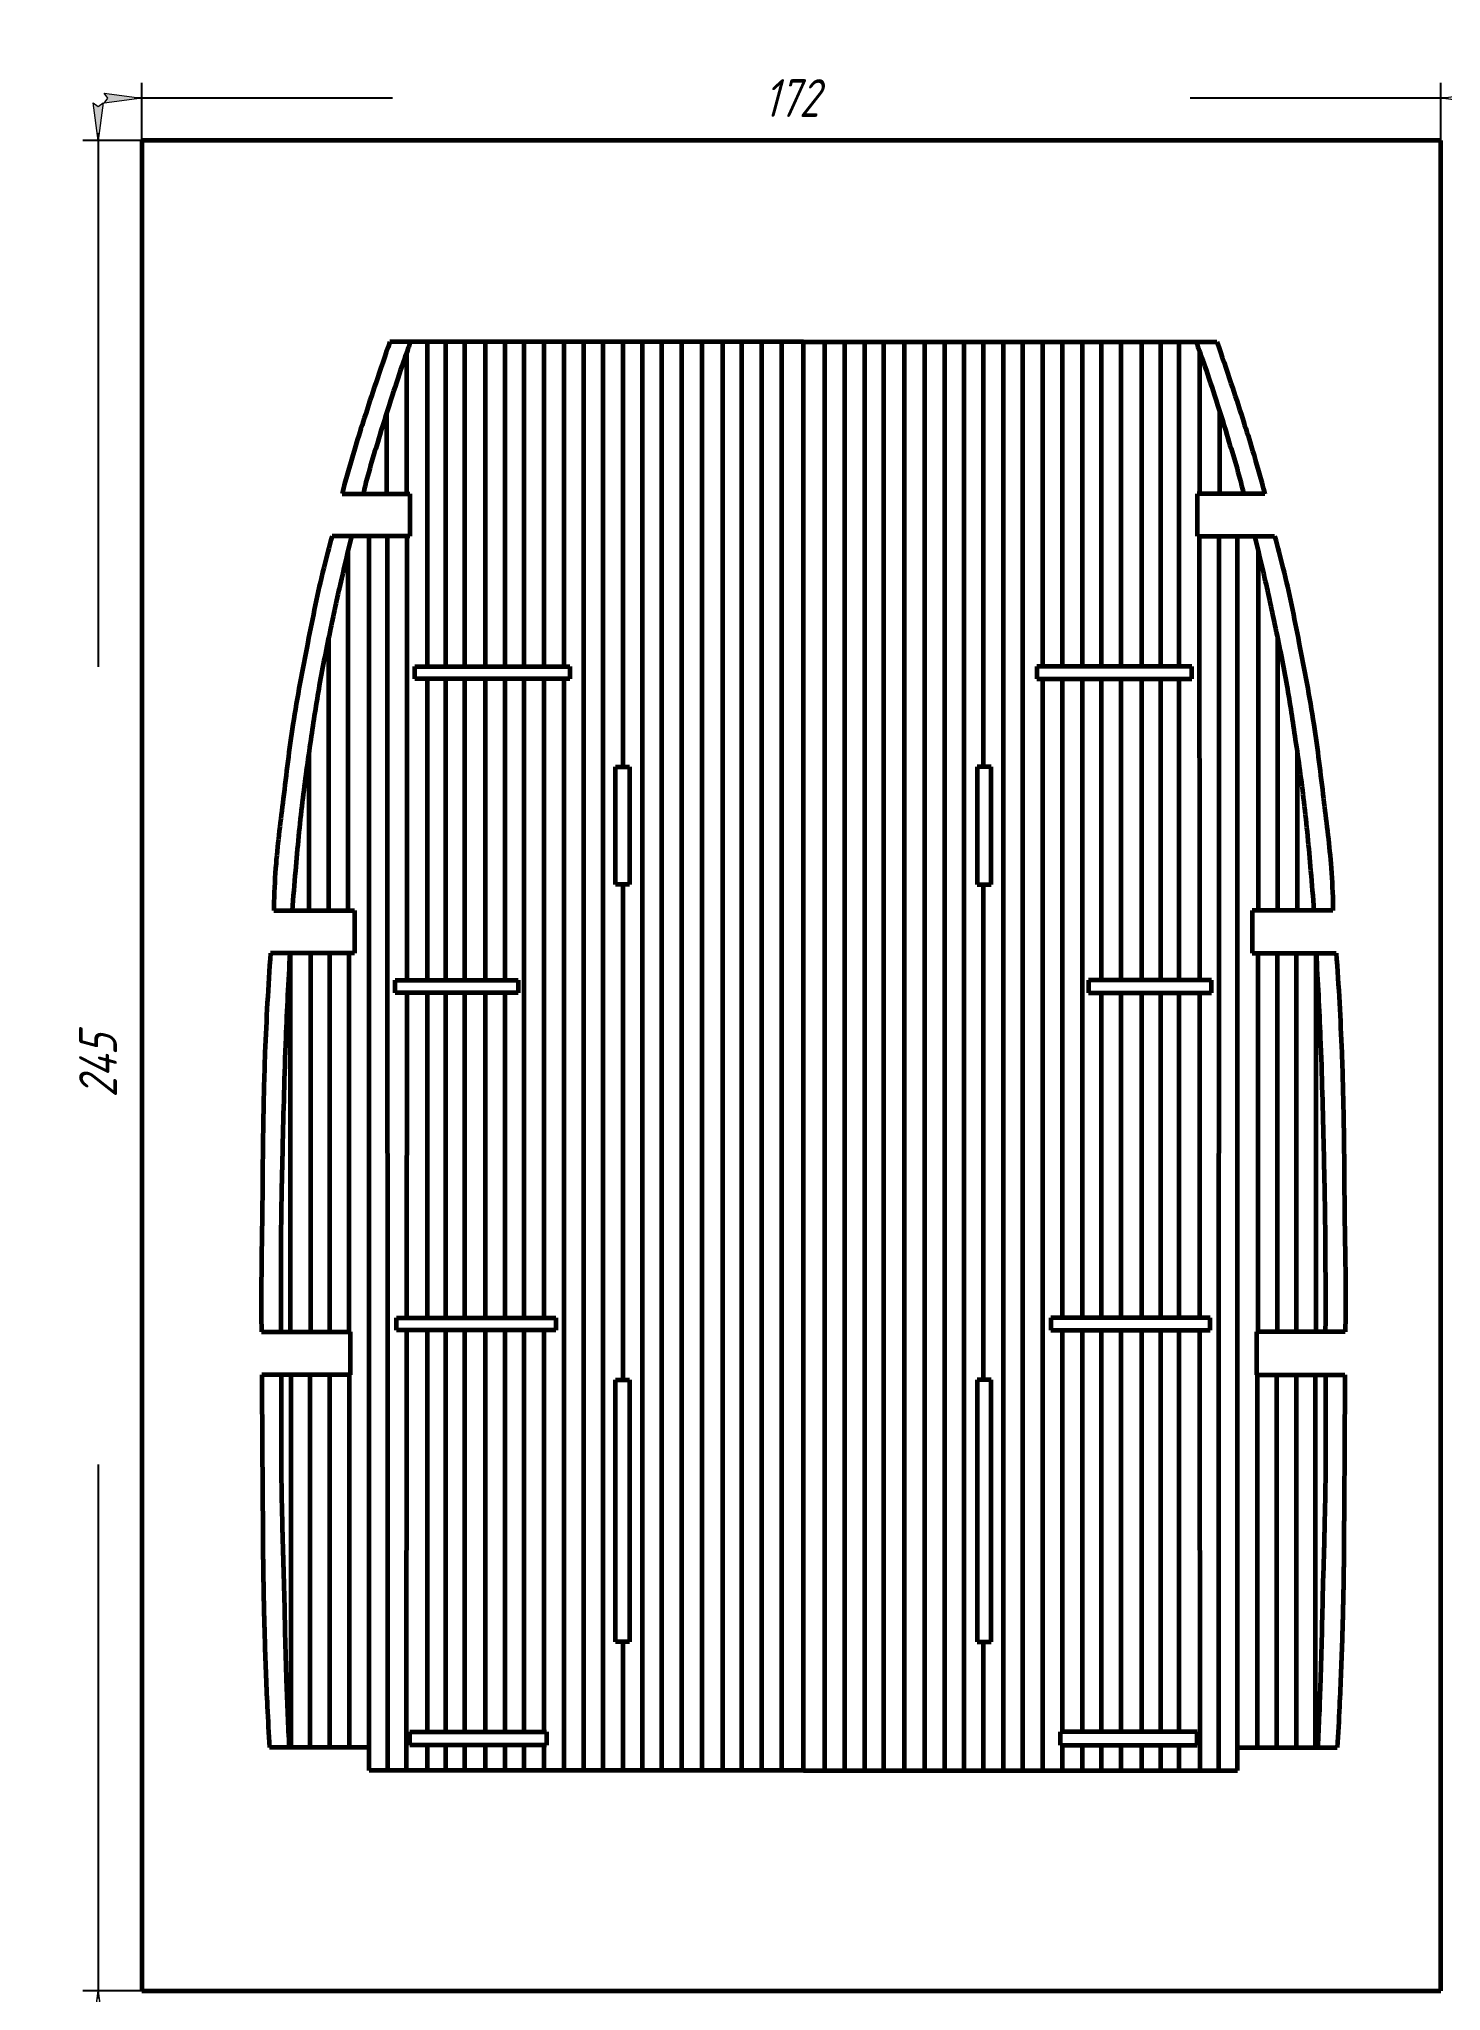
# Model space of a CAD drawing. Header units: millimetres. Extents: x -14 to 172, y 4 to 263.
import ezdxf

# ---------------------------------------------------------------- set-up
doc = ezdxf.new("R2010")
doc.units = ezdxf.units.MM
doc.linetypes.add('K5LT_BASIC', pattern=[0])
doc.linetypes.add('K5LT_THIN', pattern=[0])
doc.styles.add('KDIMTEXTSTYLE', font='GOST_AU.SHX', dxfattribs={"width": 0.96, "oblique": 15, "height": 5})
doc.dimstyles.new('KDIMSTYLE (1.00)', dxfattribs={"dimtxt": 5, "dimasz": 1, "dimexe": 2, "dimexo": 0, "dimgap": 1, "dimtad": 1, "dimtxsty": 'KDIMTEXTSTYLE', "dimsah": 1, "dimcen": 0, "dimdle": 1, "dimadec": 0, "dimazin": 0, "dimtfac": 0.667, "dimtmove": 0, "dimatfit": 3, "dimfxl": 1, "dimtvp": 1, "dimtolj": 1, "dimtzin": 0, "dimarcsym": 0})

# ---------------------------------------------------------------- blocks, each defined once
blk = doc.blocks.new('KDIMARROW_01')
blk.add_hatch(color=0).paths.add_polyline_path([(0, 0), (-5, 0.66), (-4.5, 0), (-5, -0.66)])
at = {"color": 0, "linetype": 'K5LT_THIN', "lineweight": 18}
for p, q in [((-4.5, 0), (-5, 0.66)), ((-5, 0.66), (0, 0)), ((0, 0), (-5, -0.66)), ((-5, -0.66), (-4.5, 0)), ((0, 0), (-1, 0))]:
    blk.add_line(p, q, dxfattribs=at)
blk = doc.blocks.new('U1')
at = {"color": 5, "linetype": 'K5LT_BASIC', "lineweight": 60, "true_color": 0x0000ff}
for p, q in [((87.56, 222.59), (32.81, 222.59)), ((37.78, 179.62), (37.78, 222.59)), ((40.24, 179.62), (40.24, 222.59)), ((42.75, 179.62), (42.75, 222.59)), ((45.48, 179.62), (45.48, 222.59)), ((48.07, 179.62), (48.07, 222.59)), ((50.61, 179.62), (50.61, 222.59)), ((53.24, 179.62), (53.24, 222.59)), ((55.88, 179.62), (55.88, 222.59)), ((58.51, 33.42), (58.51, 222.59)), ((61.04, 33.42), (61.04, 222.59)), ((63.71, 166.34), (63.71, 222.59)), ((66.27, 33.42), (66.27, 222.59)), ((68.83, 33.42), (68.83, 222.59)), ((71.49, 33.42), (71.49, 222.59)), ((74.15, 33.42), (74.15, 222.59)), ((76.89, 33.42), (76.89, 222.59)), ((79.41, 33.42), (79.41, 222.59)), ((82.06, 33.42), (82.06, 222.59)), ((84.71, 33.42), (84.71, 222.59)), ((87.56, 33.42), (87.56, 222.59)), ((35.08, 202.46), (35.08, 221.29)), ((32.42, 202.46), (32.42, 213.29)), ((26.48, 202.46), (35.44, 202.46)), ((35.44, 202.46), (35.44, 196.85)), ((35.44, 196.85), (25.16, 196.85)), ((30.08, 36.49), (30.08, 196.85)), ((32.55, 33.42), (32.5, 196.85)), ((35.09, 138.08), (35.12, 196.85)), ((27.31, 147.3), (27.31, 194.93)), ((24.74, 147.3), (24.74, 183.4)), ((36.14, 179.62), (56.65, 179.62)), ((36.14, 177.96), (36.14, 179.62)), ((56.65, 179.62), (56.65, 177.96)), ((56.65, 177.96), (36.14, 177.96)), ((37.78, 138.08), (37.78, 177.96)), ((40.24, 138.08), (40.24, 177.96)), ((42.75, 138.08), (42.75, 177.96)), ((45.48, 138.08), (45.48, 177.96)), ((48.07, 138.08), (48.07, 177.96)), ((50.61, 93.36), (50.61, 177.96)), ((53.24, 93.36), (53.24, 177.96)), ((55.88, 33.42), (55.88, 177.96)), ((22.13, 147.3), (22.13, 168.19)), ((62.69, 166.34), (64.56, 166.34)), ((62.69, 150.73), (62.69, 166.34)), ((64.56, 166.34), (64.56, 150.73)), ((64.56, 150.73), (62.69, 150.73)), ((63.71, 85.16), (63.71, 150.73)), ((17.45, 147.3), (28.13, 147.3)), ((28.13, 147.3), (28.13, 141.67)), ((28.13, 141.67), (17.02, 141.67)), ((19.65, 91.51), (19.65, 141.67)), ((22.31, 141.67), (22.31, 91.51)), ((24.83, 141.67), (24.83, 91.51)), ((27.39, 141.67), (27.39, 91.51)), ((33.53, 136.4), (33.53, 138.08)), ((33.53, 138.08), (49.81, 138.08)), ((49.81, 138.08), (49.81, 136.4)), ((49.81, 136.4), (33.53, 136.4)), ((35.06, 93.36), (35.09, 136.4)), ((37.78, 93.36), (37.78, 136.4)), ((40.24, 93.36), (40.24, 136.4)), ((42.75, 93.36), (42.75, 136.4)), ((45.48, 93.36), (45.48, 136.4)), ((48.07, 93.36), (48.07, 136.4)), ((33.69, 91.74), (33.69, 93.36)), ((33.69, 93.36), (54.79, 93.36)), ((54.79, 93.36), (54.79, 91.74)), ((15.81, 91.51), (27.56, 91.51)), ((27.56, 91.51), (27.56, 85.83)), ((54.79, 91.74), (33.69, 91.74)), ((35.03, 33.42), (35.06, 91.74)), ((37.78, 38.54), (37.78, 91.74)), ((40.24, 38.54), (40.24, 91.74)), ((42.75, 38.54), (42.75, 91.74)), ((45.48, 38.54), (45.48, 91.74)), ((48.07, 38.54), (48.07, 91.74)), ((50.61, 38.54), (50.61, 91.74)), ((53.24, 38.54), (53.24, 91.74)), ((27.56, 85.83), (15.86, 85.83)), ((19.77, 36.49), (19.77, 85.83)), ((22.28, 36.49), (22.28, 85.83)), ((24.87, 36.49), (24.87, 85.83)), ((27.45, 36.49), (27.45, 85.83)), ((62.69, 85.16), (64.56, 85.16)), ((62.69, 50.47), (62.69, 85.16)), ((64.56, 85.16), (64.56, 50.47)), ((64.56, 50.47), (62.69, 50.47)), ((63.71, 33.42), (63.71, 50.47)), ((30.08, 36.49), (16.88, 36.49)), ((30.08, 33.42), (30.08, 36.49)), ((35.44, 38.54), (53.56, 38.54)), ((35.44, 36.81), (35.44, 38.54)), ((53.56, 36.81), (35.44, 36.81)), ((37.78, 33.42), (37.78, 36.81)), ((40.24, 33.42), (40.24, 36.81)), ((42.75, 33.42), (42.75, 36.81)), ((45.48, 33.42), (45.48, 36.81)), ((48.07, 33.42), (48.07, 36.81)), ((50.61, 33.42), (50.61, 36.81)), ((53.24, 33.42), (53.24, 36.81)), ((53.56, 38.54), (53.56, 36.81)), ((87.56, 33.42), (30.08, 33.42))]:
    blk.add_line(p, q, dxfattribs=at)
for points, knots in [([(32.81, 222.59), (32.18, 220.76), (31.55, 218.94), (30.94, 217.11), (30.43, 215.58), (29.92, 214.04), (29.43, 212.51), (29.03, 211.27), (28.63, 210.03), (28.26, 208.78), (27.77, 207.18), (27.31, 205.57), (26.87, 203.96), (26.74, 203.46), (26.61, 202.96), (26.48, 202.46)], [0, 0, 0, 0, 1, 1, 1, 2, 2, 2, 3, 3, 3, 4, 4, 4, 5, 5, 5, 5]), ([(35.55, 222.59), (35.24, 221.73), (34.93, 220.87), (34.63, 220.01), (34.1, 218.52), (33.62, 217.01), (33.13, 215.5), (32.57, 213.76), (32.01, 212.02), (31.48, 210.27), (30.76, 207.89), (30.01, 205.52), (29.43, 203.1), (29.38, 202.89), (29.33, 202.67), (29.28, 202.46)], [0, 0, 0, 0, 1, 1, 1, 2, 2, 2, 3, 3, 3, 4, 4, 4, 5, 5, 5, 5]), ([(25.16, 196.85), (24.78, 195.47), (24.41, 194.08), (24.06, 192.69), (23.24, 189.41), (22.6, 186.08), (21.94, 182.77), (21.23, 179.17), (20.54, 175.56), (19.98, 171.94), (19.48, 168.68), (19.1, 165.39), (18.7, 162.11), (18.36, 159.26), (17.96, 156.4), (17.74, 153.53), (17.61, 151.84), (17.5, 150.15), (17.46, 148.45), (17.46, 148.07), (17.45, 147.68), (17.45, 147.3)], [0, 0, 0, 0, 1, 1, 1, 2, 2, 2, 3, 3, 3, 4, 4, 4, 5, 5, 5, 6, 6, 6, 7, 7, 7, 7]), ([(19.92, 147.3), (20.06, 149.05), (20.2, 150.81), (20.35, 152.56), (20.62, 155.61), (20.9, 158.66), (21.26, 161.69), (21.59, 164.45), (21.98, 167.2), (22.39, 169.94), (22.74, 172.33), (23.1, 174.72), (23.52, 177.1), (23.96, 179.62), (24.48, 182.13), (25, 184.63), (25.46, 186.85), (25.95, 189.07), (26.45, 191.28), (26.88, 193.14), (27.32, 195), (27.78, 196.85)], [0, 0, 0, 0, 1, 1, 1, 2, 2, 2, 3, 3, 3, 4, 4, 4, 5, 5, 5, 6, 6, 6, 7, 7, 7, 7]), ([(17.02, 141.67), (16.69, 137.28), (16.45, 132.89), (16.28, 128.49), (16.16, 125.28), (16.09, 122.06), (16.03, 118.85), (15.97, 115.19), (15.96, 111.53), (15.92, 107.88), (15.88, 104.28), (15.79, 100.69), (15.79, 97.09), (15.78, 95.23), (15.79, 93.37), (15.81, 91.51)], [0, 0, 0, 0, 1, 1, 1, 2, 2, 2, 3, 3, 3, 4, 4, 4, 5, 5, 5, 5]), ([(18.41, 91.51), (18.4, 94.4), (18.4, 97.29), (18.41, 100.19), (18.42, 102.14), (18.43, 104.09), (18.45, 106.05), (18.49, 109.27), (18.57, 112.49), (18.64, 115.71), (18.76, 120.63), (18.87, 125.55), (19.07, 130.47), (19.22, 134.21), (19.41, 137.94), (19.63, 141.67)], [0, 0, 0, 0, 1, 1, 1, 2, 2, 2, 3, 3, 3, 4, 4, 4, 5, 5, 5, 5]), ([(15.86, 85.83), (15.89, 79.63), (15.93, 73.42), (15.98, 67.22), (16, 64.52), (16, 61.82), (16.05, 59.13), (16.09, 56.47), (16.15, 53.81), (16.23, 51.16), (16.32, 48.07), (16.43, 44.99), (16.58, 41.91), (16.67, 40.1), (16.77, 38.3), (16.88, 36.49)], [0, 0, 0, 0, 1, 1, 1, 2, 2, 2, 3, 3, 3, 4, 4, 4, 5, 5, 5, 5]), ([(18.44, 85.83), (18.44, 82.9), (18.44, 79.96), (18.44, 77.02), (18.44, 75.61), (18.43, 74.2), (18.44, 72.8), (18.45, 70.44), (18.51, 68.08), (18.56, 65.73), (18.62, 63.02), (18.72, 60.3), (18.79, 57.59), (18.9, 53.48), (18.95, 49.37), (19.1, 45.27), (19.2, 42.34), (19.33, 39.41), (19.47, 36.49)], [0, 0, 0, 0, 1, 1, 1, 2, 2, 2, 3, 3, 3, 4, 4, 4, 5, 5, 5, 6, 6, 6, 6])]:
    blk.add_open_spline(points, degree=3, knots=knots, dxfattribs=at)
blk = doc.blocks.new('U2')
at = {"color": 5, "linetype": 'K5LT_BASIC', "lineweight": 60, "true_color": 0x0000ff}
for p, q in [((87.56, 222.59), (142.31, 222.59)), ((87.56, 33.42), (87.56, 222.59)), ((90.41, 33.42), (90.41, 222.59)), ((93.06, 33.42), (93.06, 222.59)), ((95.71, 33.42), (95.71, 222.59)), ((98.23, 33.42), (98.23, 222.59)), ((100.97, 33.42), (100.97, 222.59)), ((103.63, 33.42), (103.63, 222.59)), ((106.29, 33.42), (106.29, 222.59)), ((108.86, 33.42), (108.86, 222.59)), ((111.41, 166.34), (111.41, 222.59)), ((114.08, 33.42), (114.08, 222.59)), ((116.61, 33.42), (116.61, 222.59)), ((119.25, 179.62), (119.25, 222.59)), ((121.88, 179.62), (121.88, 222.59)), ((124.52, 179.62), (124.52, 222.59)), ((127.05, 179.62), (127.05, 222.59)), ((129.64, 179.62), (129.64, 222.59)), ((132.37, 179.62), (132.37, 222.59)), ((134.88, 179.62), (134.88, 222.59)), ((137.34, 179.62), (137.34, 222.59)), ((140.05, 202.46), (140.05, 221.29)), ((142.7, 202.46), (142.7, 213.29)), ((148.65, 202.46), (139.68, 202.46)), ((139.68, 202.46), (139.68, 196.85)), ((139.68, 196.85), (149.96, 196.85)), ((140.04, 138.08), (140, 196.85)), ((142.58, 33.42), (142.62, 196.85)), ((145.05, 36.49), (145.05, 196.85)), ((147.81, 147.3), (147.81, 194.93)), ((150.38, 147.3), (150.38, 183.4)), ((138.99, 179.62), (118.48, 179.62)), ((118.48, 179.62), (118.48, 177.96)), ((138.99, 177.96), (138.99, 179.62)), ((118.48, 177.96), (138.99, 177.96)), ((119.25, 33.42), (119.25, 177.96)), ((121.88, 93.36), (121.88, 177.96)), ((124.52, 93.36), (124.52, 177.96)), ((127.05, 138.08), (127.05, 177.96)), ((129.64, 138.08), (129.64, 177.96)), ((132.37, 138.08), (132.37, 177.96)), ((134.88, 138.08), (134.88, 177.96)), ((137.34, 138.08), (137.34, 177.96)), ((152.99, 147.3), (152.99, 168.19)), ((112.43, 166.34), (110.56, 166.34)), ((110.56, 166.34), (110.56, 150.73)), ((112.43, 150.73), (112.43, 166.34)), ((110.56, 150.73), (112.43, 150.73)), ((111.41, 85.16), (111.41, 150.73)), ((157.67, 147.3), (147, 147.3)), ((147, 147.3), (147, 141.67)), ((147, 141.67), (158.11, 141.67)), ((147.73, 141.67), (147.73, 91.51)), ((150.29, 141.67), (150.29, 91.51)), ((152.82, 141.67), (152.82, 91.51)), ((155.47, 91.51), (155.47, 141.67)), ((125.31, 138.08), (125.31, 136.4)), ((141.6, 138.08), (125.31, 138.08)), ((141.6, 136.4), (141.6, 138.08)), ((125.31, 136.4), (141.6, 136.4)), ((127.05, 93.36), (127.05, 136.4)), ((129.64, 93.36), (129.64, 136.4)), ((132.37, 93.36), (132.37, 136.4)), ((134.88, 93.36), (134.88, 136.4)), ((137.34, 93.36), (137.34, 136.4)), ((140.06, 93.36), (140.04, 136.4)), ((141.43, 93.36), (120.33, 93.36)), ((120.33, 93.36), (120.33, 91.74)), ((141.43, 91.74), (141.43, 93.36)), ((120.33, 91.74), (141.43, 91.74)), ((121.88, 38.54), (121.88, 91.74)), ((124.52, 38.54), (124.52, 91.74)), ((127.05, 38.54), (127.05, 91.74)), ((129.64, 38.54), (129.64, 91.74)), ((132.37, 38.54), (132.37, 91.74)), ((134.88, 38.54), (134.88, 91.74)), ((137.34, 38.54), (137.34, 91.74)), ((140.1, 33.42), (140.06, 91.74)), ((159.31, 91.51), (147.56, 91.51)), ((147.56, 91.51), (147.56, 85.83)), ((147.56, 85.83), (159.26, 85.83)), ((147.68, 36.49), (147.68, 85.83)), ((150.25, 36.49), (150.25, 85.83)), ((152.84, 36.49), (152.84, 85.83)), ((155.35, 36.49), (155.35, 85.83)), ((112.43, 85.16), (110.56, 85.16)), ((110.56, 85.16), (110.56, 50.47)), ((112.43, 50.47), (112.43, 85.16)), ((110.56, 50.47), (112.43, 50.47)), ((111.41, 33.42), (111.41, 50.47)), ((139.68, 38.54), (121.56, 38.54)), ((121.56, 38.54), (121.56, 36.81)), ((121.56, 36.81), (139.68, 36.81)), ((121.88, 33.42), (121.88, 36.81)), ((124.52, 33.42), (124.52, 36.81)), ((127.05, 33.42), (127.05, 36.81)), ((129.64, 33.42), (129.64, 36.81)), ((132.37, 33.42), (132.37, 36.81)), ((134.88, 33.42), (134.88, 36.81)), ((137.34, 33.42), (137.34, 36.81)), ((139.68, 36.81), (139.68, 38.54)), ((145.05, 33.42), (145.05, 36.49)), ((145.05, 36.49), (158.25, 36.49)), ((87.56, 33.42), (145.05, 33.42))]:
    blk.add_line(p, q, dxfattribs=at)
for points, knots in [([(139.57, 222.59), (139.89, 221.73), (140.2, 220.87), (140.5, 220.01), (141.02, 218.52), (141.5, 217.01), (141.99, 215.5), (142.56, 213.76), (143.11, 212.02), (143.64, 210.27), (144.36, 207.89), (145.11, 205.52), (145.69, 203.1), (145.75, 202.89), (145.8, 202.67), (145.85, 202.46)], [0, 0, 0, 0, 1, 1, 1, 2, 2, 2, 3, 3, 3, 4, 4, 4, 5, 5, 5, 5]), ([(142.31, 222.59), (142.95, 220.76), (143.57, 218.94), (144.18, 217.11), (144.69, 215.58), (145.2, 214.04), (145.69, 212.51), (146.09, 211.27), (146.49, 210.03), (146.87, 208.78), (147.35, 207.18), (147.81, 205.57), (148.25, 203.96), (148.38, 203.46), (148.52, 202.96), (148.65, 202.46)], [0, 0, 0, 0, 1, 1, 1, 2, 2, 2, 3, 3, 3, 4, 4, 4, 5, 5, 5, 5]), ([(155.2, 147.3), (155.07, 149.05), (154.92, 150.81), (154.77, 152.56), (154.5, 155.61), (154.22, 158.66), (153.86, 161.69), (153.54, 164.45), (153.14, 167.2), (152.74, 169.94), (152.38, 172.33), (152.03, 174.72), (151.61, 177.1), (151.16, 179.62), (150.65, 182.13), (150.12, 184.63), (149.66, 186.85), (149.18, 189.07), (148.67, 191.28), (148.24, 193.14), (147.8, 195), (147.34, 196.85)], [0, 0, 0, 0, 1, 1, 1, 2, 2, 2, 3, 3, 3, 4, 4, 4, 5, 5, 5, 6, 6, 6, 7, 7, 7, 7]), ([(149.96, 196.85), (150.35, 195.47), (150.71, 194.08), (151.06, 192.69), (151.88, 189.41), (152.52, 186.08), (153.18, 182.77), (153.89, 179.17), (154.58, 175.56), (155.14, 171.94), (155.64, 168.68), (156.03, 165.39), (156.42, 162.11), (156.77, 159.26), (157.16, 156.4), (157.38, 153.53), (157.51, 151.84), (157.63, 150.15), (157.66, 148.45), (157.67, 148.07), (157.67, 147.68), (157.67, 147.3)], [0, 0, 0, 0, 1, 1, 1, 2, 2, 2, 3, 3, 3, 4, 4, 4, 5, 5, 5, 6, 6, 6, 7, 7, 7, 7]), ([(156.71, 91.51), (156.73, 94.4), (156.73, 97.29), (156.71, 100.19), (156.71, 102.14), (156.69, 104.09), (156.67, 106.05), (156.63, 109.27), (156.56, 112.49), (156.48, 115.71), (156.37, 120.63), (156.25, 125.55), (156.05, 130.47), (155.9, 134.21), (155.71, 137.94), (155.49, 141.67)], [0, 0, 0, 0, 1, 1, 1, 2, 2, 2, 3, 3, 3, 4, 4, 4, 5, 5, 5, 5]), ([(158.11, 141.67), (158.43, 137.28), (158.67, 132.89), (158.84, 128.49), (158.97, 125.28), (159.03, 122.06), (159.09, 118.85), (159.16, 115.19), (159.16, 111.53), (159.2, 107.88), (159.24, 104.28), (159.33, 100.69), (159.34, 97.09), (159.34, 95.23), (159.33, 93.37), (159.31, 91.51)], [0, 0, 0, 0, 1, 1, 1, 2, 2, 2, 3, 3, 3, 4, 4, 4, 5, 5, 5, 5]), ([(156.69, 85.83), (156.69, 82.9), (156.69, 79.96), (156.69, 77.02), (156.69, 75.61), (156.7, 74.2), (156.69, 72.8), (156.67, 70.44), (156.62, 68.08), (156.56, 65.73), (156.5, 63.02), (156.41, 60.3), (156.33, 57.59), (156.22, 53.48), (156.17, 49.37), (156.02, 45.27), (155.92, 42.34), (155.8, 39.41), (155.65, 36.49)], [0, 0, 0, 0, 1, 1, 1, 2, 2, 2, 3, 3, 3, 4, 4, 4, 5, 5, 5, 6, 6, 6, 6]), ([(159.26, 85.83), (159.23, 79.63), (159.19, 73.42), (159.15, 67.22), (159.12, 64.52), (159.12, 61.82), (159.08, 59.13), (159.04, 56.47), (158.98, 53.81), (158.9, 51.16), (158.81, 48.07), (158.69, 44.99), (158.54, 41.91), (158.45, 40.1), (158.36, 38.3), (158.25, 36.49)], [0, 0, 0, 0, 1, 1, 1, 2, 2, 2, 3, 3, 3, 4, 4, 4, 5, 5, 5, 5])]:
    blk.add_open_spline(points, degree=3, knots=knots, dxfattribs=at)

msp = doc.modelspace()

# ---------------------------------------------------------------- linework, layer by layer
at = {"color": 5, "linetype": 'K5LT_BASIC', "lineweight": 60, "true_color": 0x0000ff}
for p, q in [((171.979, 249.245), (-0.021, 249.245)), ((-0.021, 249.245), (-0.021, 4.245)), ((171.979, 4.245), (171.979, 249.245)), ((-0.021, 4.245), (171.979, 4.245))]:
    msp.add_line(p, q, dxfattribs=at)

# ---------------------------------------------------------------- block references
for name in ['U1', 'U2']:
    msp.add_blockref(name, (0, 0))

# ---------------------------------------------------------------- dimensions: what is measured, and where the dimension line sits
at = {"color": 7}
msp.add_linear_dim(base=(-0.021, 254.879), p1=(171.979, 249.245), p2=(-0.021, 249.245), location=(85.979, 254.879), dimstyle='KDIMSTYLE (1.00)', override={"dimexo": 0, "dimpost": '\\H5.0;\\W0.965;\\Q15;<>', "dimblk1": 'KDIMARROW_01', "dimblk2": 'KDIMARROW_01', "dimse1": 0, "dimse2": 0, "dimclrt": 7, "dimtolj": 1}, dxfattribs=at).render()
msp.add_linear_dim(base=(-5.823, 4.245), p1=(-0.021, 249.245), p2=(-0.021, 4.245), angle=90, location=(-5.823, 126.745), dimstyle='KDIMSTYLE (1.00)', override={"dimexo": 0, "dimpost": '\\H5.0;\\W0.965;\\Q15;<>', "dimblk1": 'KDIMARROW_01', "dimblk2": 'KDIMARROW_01', "dimse1": 0, "dimse2": 0, "dimclrt": 7, "dimtolj": 1}, dxfattribs=at).render()

doc.saveas('drawing.dxf')
